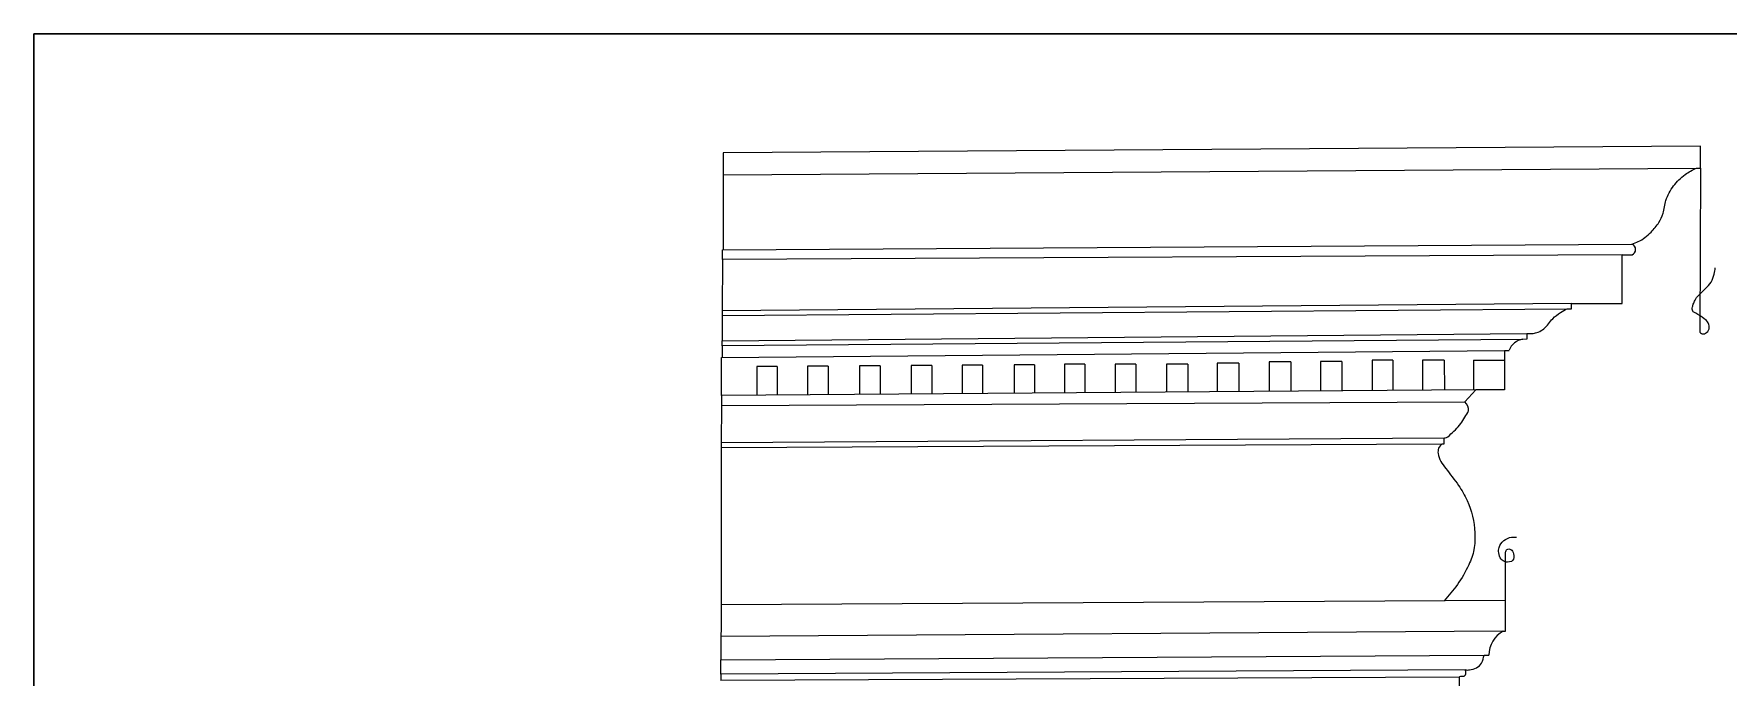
# Model space of a CAD drawing. Header units: millimetres. Extents: x 0 to 319, y 0 to 231.
# Drawn here: x 0 to 211.1, y 150.9 to 231 of the extents above; entities that cross this region are included whole.
import ezdxf

# ---------------------------------------------------------------- set-up
doc = ezdxf.new("R2010")
doc.units = ezdxf.units.MM
doc.layers.get('0').update_dxf_attribs({"lineweight": 9})
doc.layers.add('11-Template', color=30, linetype='Continuous', lineweight=30)

msp = doc.modelspace()

# ---------------------------------------------------------------- linework, layer by layer
for p, q in [((207.63, 217.02), (85.87, 216.18)), ((85.87, 216.18), (85.87, 213.45)), ((207.63, 214.3), (207.63, 217.02)), ((85.87, 213.45), (207.12, 214.3)), ((85.87, 213.45), (85.87, 204.12)), ((207.12, 214.3), (207.63, 214.3)), ((207.63, 214.3), (207.54, 193.88)), ((85.8, 204.12), (199.1, 204.84)), ((85.79, 202.9), (85.73, 196.54)), ((85.79, 202.9), (85.8, 204.12)), ((197.89, 203.48), (85.79, 202.9)), ((197.89, 197.42), (197.89, 203.48)), ((197.89, 203.48), (199.11, 203.48)), ((191.55, 197.42), (85.73, 196.54)), ((85.73, 195.96), (191.02, 196.78)), ((85.73, 196.54), (85.73, 195.96)), ((191.02, 196.78), (191.55, 196.78)), ((191.55, 196.78), (191.55, 197.42)), ((191.55, 197.42), (197.89, 197.42)), ((85.73, 195.96), (85.74, 192.8)), ((85.74, 192.8), (186, 193.69)), ((185.48, 192.97), (85.74, 192.16)), ((85.74, 192.16), (85.74, 192.8)), ((85.74, 192.16), (85.74, 190.71)), ((186, 192.99), (185.48, 192.97)), ((186, 193.69), (186, 192.99)), ((85.65, 190.71), (183.23, 191.6)), ((85.65, 185.99), (85.65, 190.71)), ((150.11, 190.01), (147.43, 190.01)), ((147.43, 190.01), (147.43, 186.45)), ((150.11, 190.01), (150.11, 186.47)), ((156.59, 190.15), (153.88, 190.15)), ((153.88, 190.15), (153.88, 186.5)), ((156.59, 190.15), (156.59, 186.52)), ((162.93, 190.22), (160.3, 190.22)), ((160.3, 190.22), (160.3, 186.55)), ((162.93, 190.22), (162.93, 186.57)), ((169.31, 190.39), (166.73, 190.39)), ((166.73, 190.39), (166.73, 186.59)), ((169.31, 190.39), (169.31, 186.61)), ((175.7, 190.39), (172.98, 190.39)), ((172.98, 190.39), (172.98, 186.64)), ((175.7, 190.39), (175.72, 186.66)), ((179.37, 190.39), (183.23, 190.39)), ((179.37, 190.39), (179.37, 186.69)), ((183.23, 191.6), (183.23, 186.79)), ((183.23, 191.6), (183.78, 191.6)), ((92.62, 189.57), (90.06, 189.57)), ((90.06, 189.57), (90.06, 186.02)), ((92.62, 189.57), (92.62, 186.04)), ((98.95, 189.62), (96.4, 189.62)), ((96.4, 189.62), (96.4, 186.07)), ((98.95, 189.62), (98.95, 186.09)), ((105.42, 189.67), (102.87, 189.67)), ((102.87, 189.67), (102.87, 186.12)), ((105.42, 189.67), (105.42, 186.14)), ((111.86, 189.71), (109.31, 189.71)), ((109.31, 189.71), (109.31, 186.17)), ((111.86, 189.71), (111.86, 186.19)), ((118.2, 189.76), (115.65, 189.76)), ((115.65, 189.76), (115.65, 186.21)), ((118.2, 189.76), (118.2, 186.23)), ((124.67, 189.81), (122.12, 189.81)), ((122.12, 189.81), (122.12, 186.26)), ((124.67, 189.81), (124.67, 186.28)), ((130.95, 189.86), (128.4, 189.86)), ((128.4, 189.86), (128.4, 186.31)), ((130.95, 189.86), (130.95, 186.33)), ((137.27, 189.9), (134.71, 189.9)), ((134.71, 189.9), (134.71, 186.36)), ((137.27, 189.9), (137.27, 186.37)), ((143.76, 189.88), (141.1, 189.88)), ((141.1, 189.88), (141.1, 186.4)), ((143.76, 189.88), (143.76, 186.42)), ((179.66, 186.69), (85.65, 185.99)), ((85.65, 185.99), (85.65, 184.74)), ((178.29, 185.21), (179.66, 186.69)), ((183.23, 186.69), (179.66, 186.69)), ((183.23, 186.79), (183.23, 186.69)), ((85.65, 184.74), (85.62, 180.1)), ((85.65, 184.74), (178.29, 185.21)), ((175.68, 180.66), (85.62, 180.1)), ((85.62, 180.1), (85.62, 179.51)), ((85.62, 179.51), (175.45, 179.96)), ((85.62, 179.51), (85.63, 159.92)), ((175.45, 179.96), (175.68, 179.96)), ((175.68, 179.96), (175.68, 180.66)), ((183.36, 160.45), (183.33, 166.47)), ((183.36, 160.45), (85.63, 159.92)), ((183.36, 156.63), (183.36, 160.45)), ((85.63, 159.92), (85.57, 153.08)), ((183.05, 156.63), (85.6, 155.99)), ((183.05, 156.63), (183.36, 156.63)), ((85.57, 153.08), (180.67, 153.66)), ((85.57, 151.29), (85.57, 153.08)), ((180.67, 153.66), (181.27, 153.66)), ((178.31, 151.81), (85.57, 151.29)), ((85.57, 151.29), (85.58, 150.49)), ((177.6, 150.92), (85.57, 150.49)), ((177.6, 140.85), (177.6, 150.92))]:
    msp.add_line(p, q)
for centre, radius, start, end in [((198.81, 204.16), 0.74, 293.665, 67.0634), ((185.81, 190.83), 2.17, 98.8926, 159.132), ((184.74, 153.61), 3.47, 119.208, 179.208)]:
    msp.add_arc(centre, radius, start, end)
for points in [[(199.1, 204.84), (199.87, 205.14), (201.47, 206.33), (202.45, 207.53), (202.97, 208.66), (203.33, 210.27), (204.29, 212.07), (205.71, 213.49), (207.12, 214.3)], [(207.54, 193.88), (207.74, 193.68), (208.24, 193.73), (208.7, 194.28), (208.6, 195.01), (208.07, 195.54), (207.04, 196.22), (206.74, 196.39), (206.61, 196.87), (206.74, 197.36), (206.95, 197.86), (207.4, 198.44), (208.22, 199.26), (208.96, 200.11), (209.34, 201.1), (209.48, 201.88)], [(186.77, 193.7), (187.41, 193.87), (188.7, 194.9), (189.22, 195.54), (190.2, 196.31), (191.02, 196.78)], [(186, 193.69), (186.77, 193.7)], [(176.16, 180.84), (177.61, 182.29), (178.66, 183.88)], [(178.66, 183.88), (178.72, 184.08), (178.29, 185.21)], [(175.45, 179.96), (175.01, 179.41), (174.94, 178.76), (175.89, 176.9), (177.49, 174.78), (178.57, 172.9), (179.52, 168.88), (179.41, 166.78), (178.77, 164.9), (177.34, 162.43), (175.69, 160.4)], [(175.68, 180.66), (175.98, 180.74), (176.16, 180.84)], [(183.34, 165.21), (182.81, 165.61), (182.49, 166.37), (182.54, 167.07), (183.14, 167.91), (184.09, 168.34), (184.73, 168.34)], [(183.33, 166.47), (183.52, 166.81), (184.02, 166.81), (184.33, 166.27), (184.23, 165.45), (183.34, 165.21)], [(178.31, 151.81), (178.86, 151.81), (180.36, 152.67), (180.67, 153.66)], [(177.6, 150.92), (177.66, 150.98), (178.2, 151.05), (178.41, 151.43), (178.31, 151.81)]]:
    msp.add_spline(points, degree=3)
at = {"layer": '11-Template'}
msp.add_lwpolyline([(0, 0), (319, 0), (319, 231), (0, 231)], close=True, dxfattribs=at)

doc.saveas('drawing.dxf')
